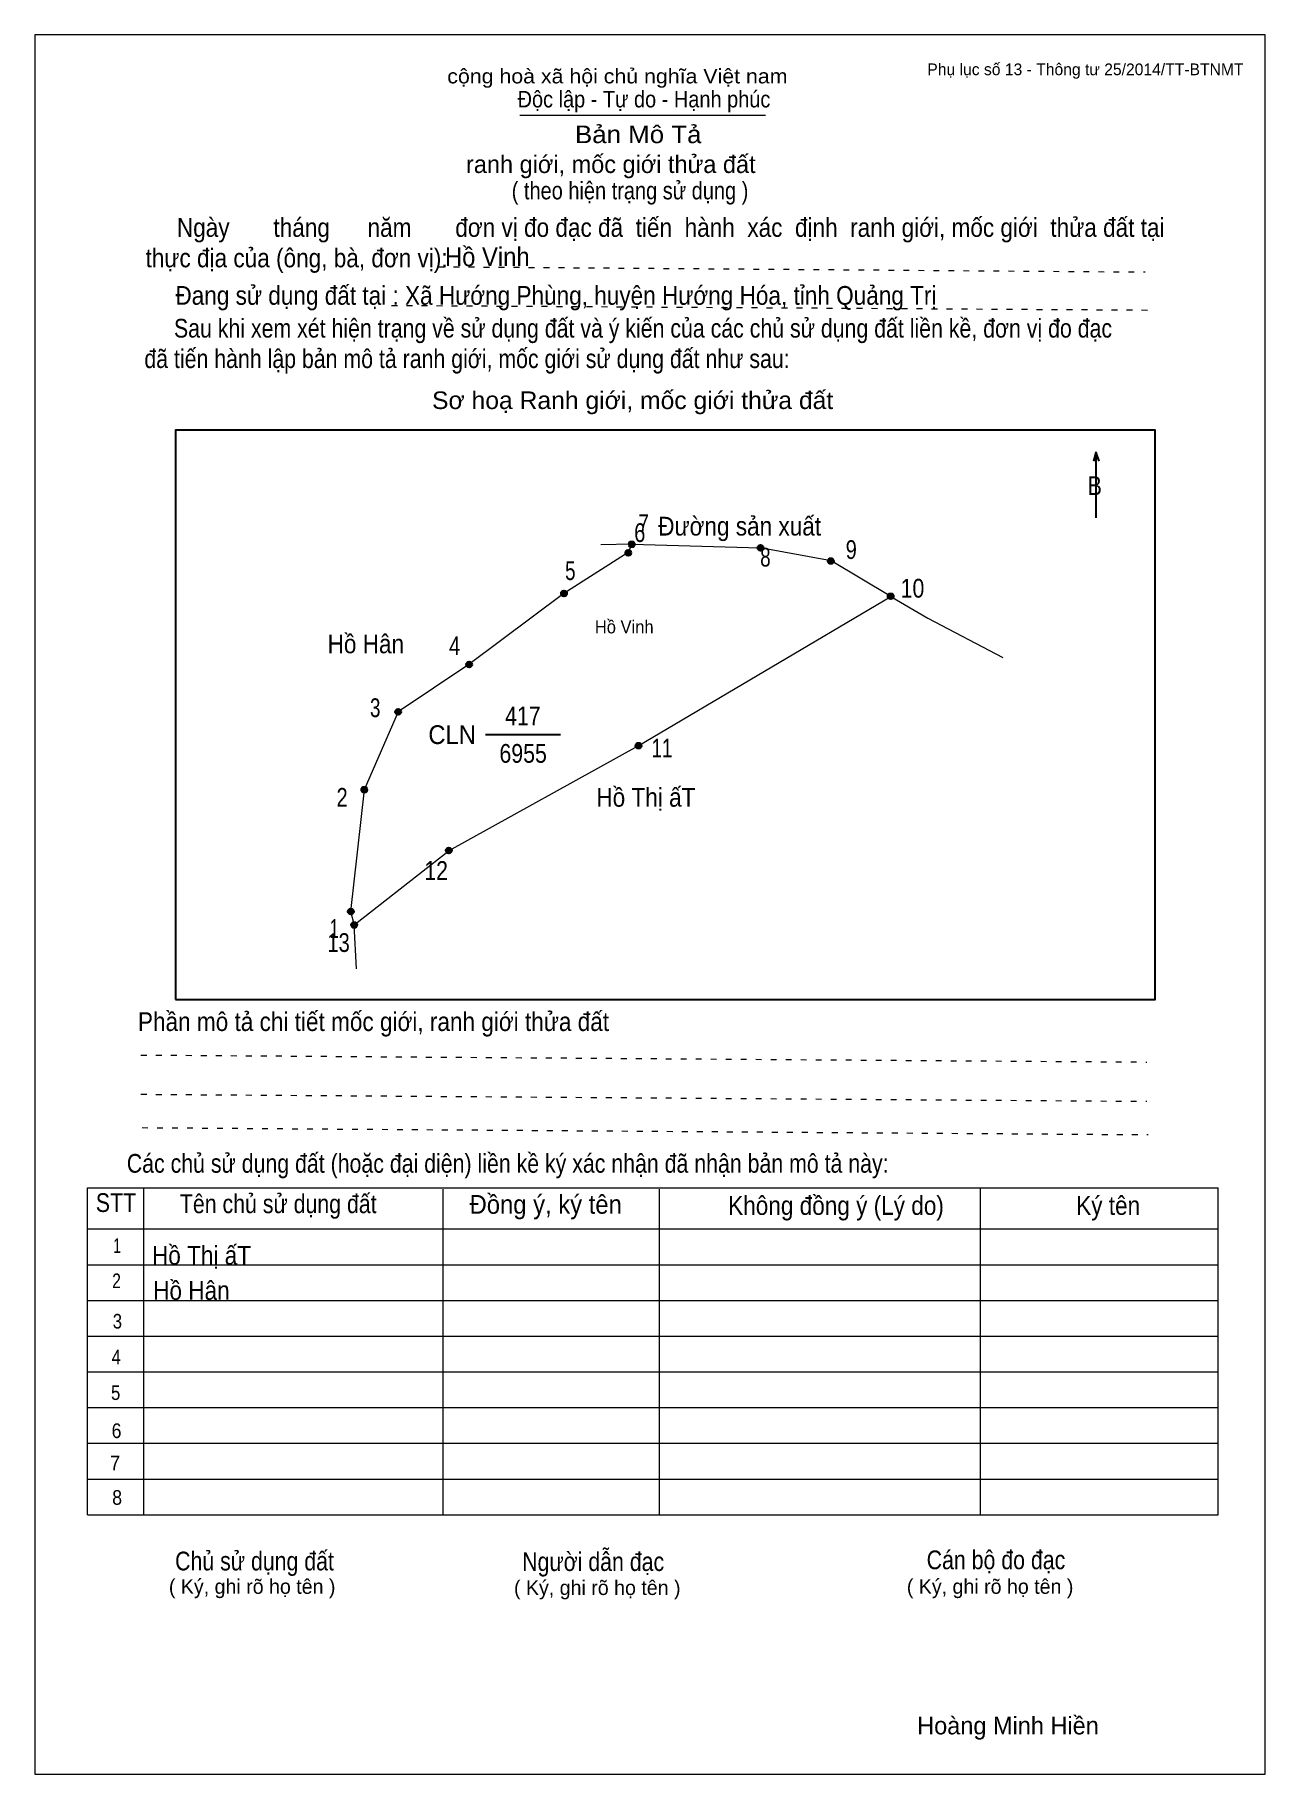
# Model space of a CAD drawing. Header units: centimetres. Extents: x 0 to 21, y 0 to 29.7.
import ezdxf
from ezdxf.enums import TextEntityAlignment as Align

# ---------------------------------------------------------------- set-up
doc = ezdxf.new("R2010")
doc.units = ezdxf.units.CM
doc.header["$LTSCALE"] = 0.13
doc.linetypes.add('DOTTED', pattern=[1.5, 0.3, -1.2])
for name, color, linetype, lineweight in [('1', 7, 'Continuous', 13), ('32', 7, 'Continuous', 25), ('33', 7, 'Continuous', 25), ('61', 7, 'Continuous', 13), ('62', 7, 'Continuous', 13)]:
    doc.layers.add(name, color=color, linetype=linetype, lineweight=lineweight)
for name, color, linetype in [('34', 7, 'Continuous'), ('45', 7, 'Continuous'), ('63', 7, 'Continuous')]:
    doc.layers.add(name, color=color, linetype=linetype)

msp = doc.modelspace()

# ---------------------------------------------------------------- hatches: boundary and pattern name
at = {"layer": '32'}
for points in [[(10.1794, 20.8544, 1), (10.0794, 20.8544, 1)], [(10.2377, 21, 1), (10.1377, 21, 1)], [(12.4346, 20.9411, 1), (12.3346, 20.9411, 1)], [(13.6379, 20.7146, 1), (13.5379, 20.7146, 1)], [(9.0818, 20.1612, 1), (8.9818, 20.1612, 1)], [(14.6581, 20.1127, 1), (14.5581, 20.1127, 1)], [(7.4643, 18.9481, 1), (7.3643, 18.9481, 1)], [(6.2512, 18.1394, 1), (6.1512, 18.1394, 1)], [(10.3527, 17.5617, 1), (10.2527, 17.5617, 1)], [(5.6735, 16.8107, 1), (5.5735, 16.8107, 1)], [(7.1177, 15.7709, 1), (7.0177, 15.7709, 1)], [(5.4425, 14.7311, 1), (5.3425, 14.7311, 1)], [(5.5002, 14.5, 1), (5.4002, 14.5, 1)]]:
    msp.add_hatch(color=256, dxfattribs=at).paths.add_polyline_path(points)

# ---------------------------------------------------------------- linework, layer by layer
at = {"layer": '1'}
msp.add_lwpolyline([(21, 0), (21, 29.7), (0, 29.7), (0, 0)], close=True, dxfattribs=at)
at = {"layer": '32'}
for centre in [(10.1294, 20.8544), (10.1877, 21), (12.3846, 20.9411), (13.5879, 20.7146), (9.0318, 20.1612), (14.6081, 20.1127), (7.4143, 18.9481), (6.2012, 18.1394), (10.3027, 17.5617), (5.6235, 16.8107), (7.0677, 15.7709), (5.3925, 14.7311), (5.4502, 14.5)]:
    msp.add_circle(centre, 0.05, dxfattribs=at)
at = {"layer": '33'}
msp.add_line((7.69, 17.75), (8.97, 17.75), dxfattribs=at)
at = {"layer": '61'}
for p, q in [((10.19, 21), (9.66, 20.99)), ((10.19, 21), (12.38, 20.94)), ((5.49, 13.75), (5.45, 14.5))]:
    msp.add_line(p, q, dxfattribs=at)
for points in [[(10.19, 21), (10.13, 20.86), (9.03, 20.16), (7.41, 18.95), (6.2, 18.14), (5.62, 16.81), (5.39, 14.73), (5.45, 14.5)], [(14.61, 20.11), (13.59, 20.72), (12.38, 20.94)], [(5.45, 14.5), (7.07, 15.77), (10.3, 17.56), (14.61, 20.11)], [(14.61, 20.11), (15.24, 19.74), (16.52, 19.07)]]:
    msp.add_lwpolyline(points, dxfattribs=at)
at = {"layer": '62'}
for p, q in [((8.28, 28.33), (12.47, 28.33)), ((0.9, 10.01), (20.2, 10.01)), ((0.9, 4.43), (0.9, 10.01)), ((1.86, 4.43), (1.86, 10.01)), ((6.97, 4.43), (6.97, 9.99)), ((10.66, 4.43), (10.66, 9.99)), ((16.14, 4.43), (16.14, 10.01)), ((20.2, 4.43), (20.2, 10.01)), ((0.9, 9.31), (20.2, 9.31)), ((0.9, 8.7), (20.2, 8.7)), ((0.9, 8.09), (20.2, 8.09)), ((0.9, 7.48), (20.2, 7.48)), ((0.9, 6.87), (20.2, 6.87)), ((0.9, 6.26), (20.2, 6.26)), ((0.9, 5.65), (20.2, 5.65)), ((0.9, 5.04), (20.2, 5.04)), ((0.9, 4.43), (20.2, 4.43))]:
    msp.add_line(p, q, dxfattribs=at)
at = {"layer": '62', "linetype": 'DOTTED'}
for p, q in [((6.89, 25.74), (18.95, 25.65)), ((6.09, 25.08), (19.04, 25)), ((1.81, 12.28), (18.98, 12.16)), ((1.81, 11.61), (18.98, 11.49)), ((1.83, 11.04), (19, 10.92))]:
    msp.add_line(p, q, dxfattribs=at)
at = {"layer": '62', "lineweight": 25}
for p, q in [((18.11, 22.58), (18.11, 21.45)), ((18.11, 22.57), (18.07, 22.42)), ((18.11, 22.57), (18.16, 22.42))]:
    msp.add_line(p, q, dxfattribs=at)
msp.add_lwpolyline([(2.4, 13.23), (19.12, 13.23), (19.12, 22.95), (2.4, 22.95)], close=True, dxfattribs=at)

# ---------------------------------------------------------------- texts
at = {"layer": '32'}
for s, width, p in [('7', 0.75, (10.39, 21.19)), ('6', 0.8, (10.325, 21.04)), ('8', 0.75, (12.47, 20.62)), ('9', 0.8, (13.935, 20.75)), ('5', 0.75, (9.14, 20.39)), ('10', 0.85, (14.98, 20.09)), ('4', 0.8, (7.165, 19.11)), ('3', 0.75, (5.81, 18.05)), ('11', 0.75, (10.705, 17.36)), ('2', 0.8, (5.245, 16.52)), ('12', 0.85, (6.85, 15.27)), ('1', 0.65, (5.11, 14.28)), ('13', 0.8, (5.185, 14.04))]:
    msp.add_text(s, height=0.32, dxfattribs=dict(at, width=width)).set_placement(p, align=Align.CENTER)
at = {"layer": '33'}
for s, width, p in [('Đường sản xuất', 0.9, (12.03, 21.15)), ('Hồ Hân', 0.9, (5.65, 19.14)), ('417', 0.85, (8.33, 17.91)), ('6955', 0.85, (8.335, 17.27)), ('Hồ Thị ấT', 0.9, (10.43, 16.52))]:
    msp.add_text(s, height=0.32, dxfattribs=dict(at, width=width)).set_placement(p, align=Align.CENTER)
at = {"layer": '33', "width": 0.95}
msp.add_text('CLN', height=0.32, dxfattribs=at).set_placement((7.53, 17.59), align=Align.RIGHT)
at = {"layer": '34'}
for s, width, p in [('Hồ Vinh', 0.95, (7, 25.75)), ('Hồ Thị ấT', 0.9, (2, 8.7)), ('Hồ Hân', 0.9, (2.02, 8.1))]:
    msp.add_text(s, height=0.32, dxfattribs=dict(at, width=width)).set_placement(p)
at = {"layer": '45', "width": 0.95}
msp.add_text('Hồ Vinh', height=0.2218, dxfattribs=at).set_placement((10.06, 19.48), align=Align.CENTER)
at = {"layer": '62'}
for s, height, width, p in [('cộng hoà xã hội chủ nghĩa Việt nam', 0.2474, 1.1, (7.04, 28.87)), ('Độc lập - Tự do - Hạnh phúc', 0.2828, 0.9, (8.24, 28.46)), ('Bản Mô Tả', 0.3, 1.1, (9.22, 27.85)), ('( theo hiện trạng sử dụng )', 0.3, 0.85, (8.14, 26.89)), ('     Ngày       tháng      năm       đơn vị đo đạc đã  tiến  hành  xác  định  ranh giới, mốc giới  thửa đất tại ', 0.32, 0.9, (1.89, 26.25)), ('thực địa của (ông, bà, đơn vị): ', 0.32, 0.9, (1.89, 25.73)), ('Đang sử dụng đất tại : Xã Hướng Phùng, huyện Hướng Hóa, tỉnh Quảng Trị', 0.32, 0.9, (2.4, 25.09)), ('     Sau khi xem xét hiện trạng về sử dụng đất và ý kiến của các chủ sử dụng đất liền kề, đơn vị đo đạc ', 0.32, 0.85, (1.87, 24.53)), ('đã tiến hành lập bản mô tả ranh giới, mốc giới sử dụng đất như sau:', 0.32, 0.85, (1.87, 24.01)), ('Sơ hoạ Ranh giới, mốc giới thửa đất', 0.3, 1.05, (6.78, 23.31)), ('B', 0.32, 0.85, (17.97, 21.84)), ('Phần mô tả chi tiết mốc giới, ranh giới thửa đất ', 0.32, 0.9, (1.76, 12.69)), ('Các chủ sử dụng đất (hoặc đại diện) liền kề ký xác nhận đã nhận bản mô tả này:', 0.32, 0.85, (1.57, 10.27))]:
    msp.add_text(s, height=height, dxfattribs=dict(at, width=width)).set_placement(p)
msp.add_text('ranh giới, mốc giới thửa đất', height=0.3, dxfattribs=at).set_placement((7.36, 27.34))
for s, height, width, p in [('STT', 0.32, 0.85, (1.385, 9.6)), ('Tên chủ sử dụng đất', 0.32, 0.85, (4.155, 9.58)), ('Đồng ý, ký tên', 0.32, 0.95, (8.72, 9.57)), ('Không đồng ý (Lý do)', 0.32, 0.9, (13.675, 9.55)), ('Ký tên', 0.32, 0.9, (18.32, 9.55)), ('1', 0.25, 0.7, (1.405, 8.9)), ('2', 0.25, 0.8, (1.395, 8.3)), ('3', 0.25, 0.85, (1.41, 7.61)), ('4', 0.25, 0.85, (1.39, 7)), ('5', 0.25, 0.85, (1.38, 6.39)), ('6', 0.25, 0.9, (1.395, 5.74)), ('7', 0.25, 0.95, (1.37, 5.19)), ('8', 0.25, 0.9, (1.405, 4.6)), ('Người dẫn đạc', 0.32, 0.85, (9.53, 3.47)), ('Chủ sử dụng đất', 0.32, 0.85, (3.75, 3.48)), ('Cán bộ đo đạc', 0.32, 0.85, (16.405, 3.5))]:
    msp.add_text(s, height=height, dxfattribs=dict(at, width=width)).set_placement(p, align=Align.CENTER)
for p in [(3.71, 3.08), (9.6, 3.06), (16.305, 3.08)]:
    msp.add_text('( Ký, ghi rõ họ tên )', height=0.25, dxfattribs=at).set_placement(p, align=Align.CENTER)
at = {"layer": '63'}
msp.add_text('Phụ lục số 13 - Thông tư 25/2014/TT-BTNMT', height=0.2, dxfattribs=at).set_placement((20.63, 29.01), align=Align.RIGHT)
msp.add_text('Hoàng Minh Hiền', height=0.3, dxfattribs=at).set_placement((16.61, 0.68), align=Align.CENTER)

doc.saveas('drawing.dxf')
